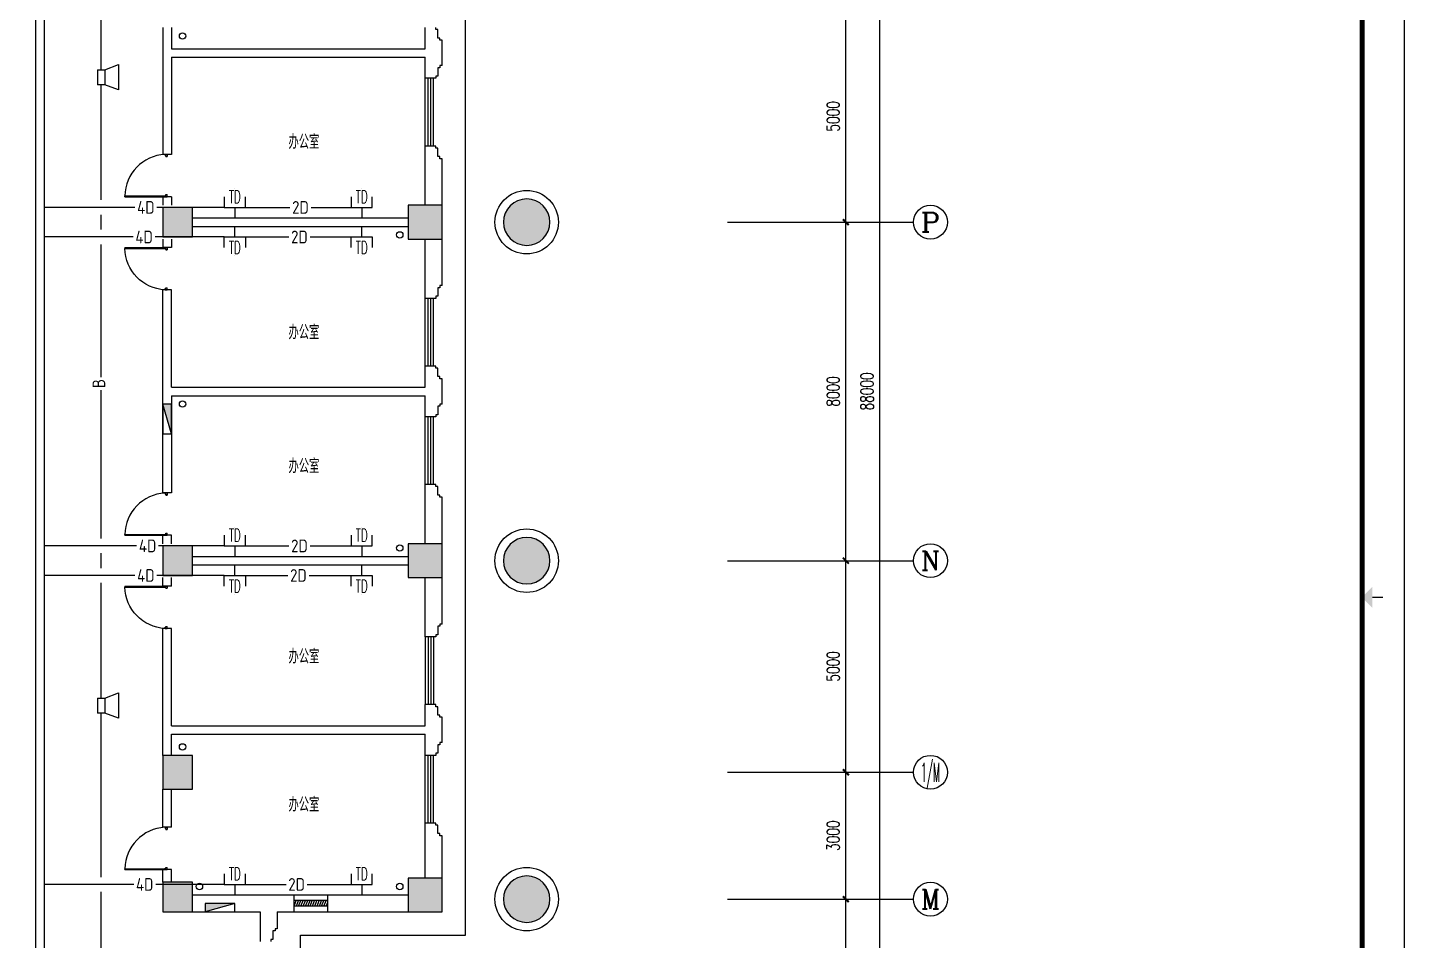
# Model space of a CAD drawing. Extents: x 190999 to 834799, y -200814 to 215286.
# Drawn here: x 718149 to 750699, y -149471 to -127896 of the extents above; entities that cross this region are included whole.
import ezdxf
from ezdxf.enums import TextEntityAlignment as Align

# ---------------------------------------------------------------- set-up
doc = ezdxf.new("R2010")
doc.units = 0
doc.header["$LTSCALE"] = 1000
doc.header["$MEASUREMENT"] = 0
for name, color, linetype in [('00-EQUIP', 3, 'Continuous'), ('00-SIG_TEXT', 7, 'Continuous'), ('00-WIRE-4', 6, 'Continuous'), ('A-墙线', 2, 'Continuous'), ('A-外包装修', 250, 'Continuous'), ('A-外窗', 145, 'Continuous'), ('A-门', 167, 'Continuous'), ('AXIS', 3, 'Continuous'), ('AXIS_TEXT', 7, 'Continuous'), ('COLUMN', 2, 'Continuous'), ('EQUIP_消火栓', 6, 'Continuous'), ('PUB_HATCH', 250, 'Continuous'), ('WALL', 4, 'Continuous'), ('WINDOW', 7, 'Continuous'), ('图框', 189, 'Continuous'), ('房间名称', 7, 'Continuous'), ('桥架', 1, 'Continuous'), ('雨水管', 3, 'Continuous')]:
    doc.layers.add(name, color=color, linetype=linetype)
doc.styles.add('-GBCBIGGBENOR', font='GBENOR.shx', dxfattribs={"bigfont": 'GBCBIG.shx'})
doc.styles.add('_COMPLEX', font='COMPLEX.shx', dxfattribs={"width": 0.5})
doc.styles.add('_TCH_AXIS', font='COMPLEX', dxfattribs={"bigfont": 'GBCBIG'})
doc.styles.add('_TCH_DIM', font='SIMPLEX', dxfattribs={"bigfont": 'GBCBIG'})
doc.styles.add('COMPLEX', font='COMPLEX')
doc.styles.add('DIM_FONT', font='SIMPLEX', dxfattribs={"width": 0.7, "bigfont": 'GBCBIG'})
doc.styles.get("Standard").update_dxf_attribs({"font": 'simhei.ttf'})
doc.dimstyles.new('DIMN', dxfattribs={"dimtxt": 300, "dimasz": 100, "dimexe": 250, "dimexo": 300, "dimgap": 150, "dimtad": 1, "dimdec": 0, "dimzin": 0, "dimdsep": 46, "dimtxsty": 'DIM_FONT', "dimblk": 'ARCHTICK', "dimcen": 0.09, "dimclrt": 7, "dimazin": 2, "dimtfac": 1, "dimtdec": 0, "dimtix": 1, "dimtmove": 2, "dimatfit": 3, "dimfxl": 0, "dimtolj": 1, "dimtzin": 0, "dimarcsym": 0})

# ---------------------------------------------------------------- blocks, each defined once
blk = doc.blocks.new('TJAD_TK_A0')
at = {"layer": '图框'}
blk.add_line((2162, 399.3), (973, 399.3), dxfattribs=at)
at = {"layer": '图框', "const_width": 0.3}
blk.add_lwpolyline([(1567.5, 391.74), (1567.5, 394.24)], dxfattribs=at)
at = {"layer": '图框', "const_width": 1.2}
blk.add_lwpolyline([(2152, -431.7), (2152, 389.3), (998, 389.3), (998, -431.7)], close=True, dxfattribs=at)
at = {"layer": '图框'}
blk.add_solid([(1565, 391.74), (1570, 391.74), (1567.5, 389.24)], dxfattribs=at)
blk = doc.blocks.new('$TwtSys$00000434')
for p, q in [((-0.5, 0.5), (-0.5, -0.5)), ((-0.5, -0.5), (0.5, 0.5)), ((0.5, 0.5), (-0.5, 0.5)), ((0.5, -0.5), (0.5, 0.5)), ((-0.5, -0.5), (0.5, -0.5))]:
    blk.add_line(p, q)
blk.add_solid([(0.5, -0.5), (0.5, 0.5), (-0.5, -0.5)])
blk = doc.blocks.new('m1000')
at = {"layer": 'A-墙线'}
for p, q in [((0, 0), (0, 200)), ((1000, 0), (1000, 200))]:
    blk.add_line(p, q, dxfattribs=at)
at = {"layer": 'A-门'}
for p, q in [((0, 1100), (0, 100)), ((0, 1100), (20, 1100)), ((20, 1100), (20, 150)), ((0, 150), (30, 150)), ((0, 100), (50, 100)), ((30, 150), (30, 130)), ((30, 130), (50, 130)), ((50, 130), (50, 100)), ((950, 130), (950, 100)), ((970, 130), (950, 130)), ((1000, 100), (950, 100)), ((970, 150), (970, 130)), ((1000, 150), (970, 150)), ((1000, 150), (1000, 100))]:
    blk.add_line(p, q, dxfattribs=at)
blk.add_arc((0, 100), 1000, 2.866, 88.854, dxfattribs=at)
blk = doc.blocks.new('$WINLIB2D$00000039')
at = {"color": 0}
for p, q in [((0.5, 0.5), (-0.5, 0.5)), ((-0.5, 0.167), (0.5, 0.167)), ((-0.452, -0.167), (-0.5, 0.084)), ((-0.384, -0.167), (-0.448, 0.167)), ((-0.316, -0.167), (-0.38, 0.167)), ((-0.248, -0.167), (-0.312, 0.167)), ((-0.18, -0.167), (-0.244, 0.167)), ((-0.112, -0.167), (-0.176, 0.167)), ((-0.044, -0.167), (-0.108, 0.167)), ((0.024, -0.167), (-0.04, 0.167)), ((0.092, -0.167), (0.028, 0.167)), ((0.16, -0.167), (0.096, 0.167)), ((0.228, -0.167), (0.164, 0.167)), ((0.296, -0.167), (0.232, 0.167)), ((0.364, -0.167), (0.3, 0.167)), ((0.432, -0.167), (0.368, 0.167)), ((0.5, -0.167), (0.436, 0.167)), ((-0.5, -0.167), (0.5, -0.167)), ((0.5, -0.5), (-0.5, -0.5))]:
    blk.add_line(p, q, dxfattribs=at)
blk = doc.blocks.new('_ArchTick')
at = {"const_width": 0.5}
blk.add_lwpolyline([(-0.7, -0.7), (0.7, 0.7)], dxfattribs=at)
blk = doc.blocks.new('*D806')
at = {"layer": 'AXIS', "color": 0, "lineweight": -2}
for p, q in [((736699, -148496), (737743, -148496)), ((737493, -152496), (737493, -148496)), ((736699, -152496), (737743, -152496))]:
    blk.add_line(p, q, dxfattribs=at)
at = {"layer": 'Defpoints', "color": 0}
for p in [(736399, -148496), (737493, -148496), (736399, -152496)]:
    blk.add_point(p, dxfattribs=at)
at = {"layer": 'AXIS', "color": 0, "lineweight": -2, "xscale": 100, "yscale": 100, "zscale": 100}
for p, rotation in [((737493, -148496), 90), ((737493, -152496), 270)]:
    blk.add_blockref('_ArchTick', p, dxfattribs=dict(at, rotation=rotation))
at = {"layer": 'AXIS', "color": 7, "insert": (737193, -150496), "char_height": 300, "attachment_point": 5, "rotation": 90, "style": 'DIM_FONT'}
blk.add_mtext('\\A1;4000', dxfattribs=at)
blk = doc.blocks.new('*D807')
at = {"layer": 'AXIS', "color": 0, "lineweight": -2}
for p, q in [((736699, -145496), (737743, -145496)), ((737493, -148496), (737493, -145496)), ((736699, -148496), (737743, -148496))]:
    blk.add_line(p, q, dxfattribs=at)
at = {"layer": 'Defpoints', "color": 0}
for p in [(736399, -145496), (737493, -145496), (736399, -148496)]:
    blk.add_point(p, dxfattribs=at)
at = {"layer": 'AXIS', "color": 0, "lineweight": -2, "xscale": 100, "yscale": 100, "zscale": 100}
for p, rotation in [((737493, -145496), 90), ((737493, -148496), 270)]:
    blk.add_blockref('_ArchTick', p, dxfattribs=dict(at, rotation=rotation))
at = {"layer": 'AXIS', "color": 7, "insert": (737193, -146996), "char_height": 300, "attachment_point": 5, "rotation": 90, "style": 'DIM_FONT'}
blk.add_mtext('\\A1;3000', dxfattribs=at)
blk = doc.blocks.new('*D808')
at = {"layer": 'AXIS', "color": 0, "lineweight": -2}
for p, q in [((736699, -140496), (737743, -140496)), ((737493, -145496), (737493, -140496)), ((736699, -145496), (737743, -145496))]:
    blk.add_line(p, q, dxfattribs=at)
at = {"layer": 'Defpoints', "color": 0}
for p in [(736399, -140496), (737493, -140496), (736399, -145496)]:
    blk.add_point(p, dxfattribs=at)
at = {"layer": 'AXIS', "color": 0, "lineweight": -2, "xscale": 100, "yscale": 100, "zscale": 100}
for p, rotation in [((737493, -140496), 90), ((737493, -145496), 270)]:
    blk.add_blockref('_ArchTick', p, dxfattribs=dict(at, rotation=rotation))
at = {"layer": 'AXIS', "color": 7, "insert": (737193, -142996), "char_height": 300, "attachment_point": 5, "rotation": 90, "style": 'DIM_FONT'}
blk.add_mtext('\\A1;5000', dxfattribs=at)
blk = doc.blocks.new('*D809')
at = {"layer": 'AXIS', "color": 0, "lineweight": -2}
for p, q in [((736699, -132496), (737743, -132496)), ((737493, -140496), (737493, -132496)), ((736699, -140496), (737743, -140496))]:
    blk.add_line(p, q, dxfattribs=at)
at = {"layer": 'Defpoints', "color": 0}
for p in [(736399, -132496), (737493, -132496), (736399, -140496)]:
    blk.add_point(p, dxfattribs=at)
at = {"layer": 'AXIS', "color": 0, "lineweight": -2, "xscale": 100, "yscale": 100, "zscale": 100}
for p, rotation in [((737493, -132496), 90), ((737493, -140496), 270)]:
    blk.add_blockref('_ArchTick', p, dxfattribs=dict(at, rotation=rotation))
at = {"layer": 'AXIS', "color": 7, "insert": (737193, -136496), "char_height": 300, "attachment_point": 5, "rotation": 90, "style": 'DIM_FONT'}
blk.add_mtext('\\A1;8000', dxfattribs=at)
blk = doc.blocks.new('*D810')
at = {"layer": 'AXIS', "color": 0, "lineweight": -2}
for p, q in [((736699, -127496), (737743, -127496)), ((737493, -132496), (737493, -127496)), ((736699, -132496), (737743, -132496))]:
    blk.add_line(p, q, dxfattribs=at)
at = {"layer": 'Defpoints', "color": 0}
for p in [(736399, -127496), (737493, -127496), (736399, -132496)]:
    blk.add_point(p, dxfattribs=at)
at = {"layer": 'AXIS', "color": 0, "lineweight": -2, "xscale": 100, "yscale": 100, "zscale": 100}
for p, rotation in [((737493, -127496), 90), ((737493, -132496), 270)]:
    blk.add_blockref('_ArchTick', p, dxfattribs=dict(at, rotation=rotation))
at = {"layer": 'AXIS', "color": 7, "insert": (737193, -129996), "char_height": 300, "attachment_point": 5, "rotation": 90, "style": 'DIM_FONT'}
blk.add_mtext('\\A1;5000', dxfattribs=at)
blk = doc.blocks.new('*D823')
at = {"layer": 'AXIS', "color": 0, "lineweight": -2}
for p, q in [((736699, -92496), (738543, -92496)), ((738293, -180496), (738293, -92496)), ((736699, -180496), (738543, -180496))]:
    blk.add_line(p, q, dxfattribs=at)
at = {"layer": 'Defpoints', "color": 0}
for p in [(736399, -92496), (738293, -92496), (736399, -180496)]:
    blk.add_point(p, dxfattribs=at)
at = {"layer": 'AXIS', "color": 0, "lineweight": -2, "xscale": 100, "yscale": 100, "zscale": 100}
for p, rotation in [((738293, -92496), 90), ((738293, -180496), 270)]:
    blk.add_blockref('_ArchTick', p, dxfattribs=dict(at, rotation=rotation))
at = {"layer": 'AXIS', "color": 7, "insert": (737993, -136496), "char_height": 300, "attachment_point": 5, "rotation": 90, "style": 'DIM_FONT'}
blk.add_mtext('\\A1;88000', dxfattribs=at)
blk = doc.blocks.new('_AXISO')
blk.add_circle((0, 0), 0.5)
at = {"layer": 'AXIS_TEXT', "style": 'COMPLEX', "width": 1.041667}
blk.add_attdef('A', text='', height=0.56, dxfattribs=at).set_placement((-0.25, -0.28), (0.25, -0.28), align=Align.FIT)
blk = doc.blocks.new('_LINKPT1')
at = {"color": 0}
blk.add_line((0, 0), (0, 0), dxfattribs=at)
blk = doc.blocks.new('IO37IMB6')
for p, q in [((-0.5, 0.499), (-0.5, 0.999)), ((0.5, 0.999), (0.5, 0.499)), ((0.5, 0.499), (-0.5, 0.499)), ((0, 0.5), (0, 0))]:
    blk.add_line(p, q)
at = {"xscale": 0.002, "yscale": 0.002, "zscale": 0.002}
for p in [(0, 1.384), (-0.5, 0.499), (0, 0), (0.5, 0.499)]:
    blk.add_blockref('_LINKPT1', p, dxfattribs=at)
at = {"style": '_COMPLEX', "width": 0.6, "flags": 8}
blk.add_attdef('$TEXT$', text='', height=0.6, dxfattribs=at).set_placement((0, 1), align=Align.MIDDLE_CENTER)
at = {"flags": 9}
blk.add_attdef('A', (0, 0), '', height=0.00002, dxfattribs=at)
blk = doc.blocks.new('OS28WV87')
for p, q in [((0, 0.35), (0, -0.35)), ((0, 0.35), (0.35, 0.35)), ((0.35, 0.35), (1, 0.6)), ((0.35, 0.35), (0.35, -0.35)), ((1, 0.6), (1, -0.6)), ((0.35, -0.35), (0, -0.35)), ((1, -0.6), (0.35, -0.35))]:
    blk.add_line(p, q)
at = {"xscale": 0.002, "yscale": 0.002, "zscale": 0.002}
for p in [(0, 0), (0.175, 0.35), (1, 0), (0.175, -0.35)]:
    blk.add_blockref('_LINKPT1', p, dxfattribs=at)
at = {"flags": 9}
blk.add_attdef('A', (0, 0), '', height=0.00002, dxfattribs=at)

msp = doc.modelspace()

# ---------------------------------------------------------------- hatches: boundary and pattern name
at = {"layer": 'PUB_HATCH'}
for points in [[(721348.5, -132846.3), (722048.5, -132846.3), (722048.5, -132146.3), (721348.5, -132146.3)], [(727148.5, -132896.3), (727948.5, -132896.3), (727948.5, -132096.3), (727148.5, -132096.3)], [(730498.5, -132496.3, 1), (729398.5, -132496.3, 1)], [(730498.5, -140496.3, 1), (729398.5, -140496.3, 1)], [(721348.5, -140146.3), (721348.5, -140846.3), (722048.5, -140846.3), (722048.5, -140146.3)], [(727148.5, -140096.3), (727148.5, -140896.3), (727948.5, -140896.3), (727948.5, -140096.3)], [(721348.5, -145096.3), (721348.5, -145896.3), (722048.5, -145896.3), (722048.5, -145096.3)], [(721348.5, -148096.3), (721348.5, -148796.3), (722048.5, -148796.3), (722048.5, -148096.3)], [(727148.5, -147996.3), (727148.5, -148796.3), (727948.5, -148796.3), (727948.5, -147996.3)], [(730498.5, -148496.3, 1), (729398.5, -148496.3, 1)]]:
    msp.add_hatch(color=256, dxfattribs=at).paths.add_polyline_path(points)

# ---------------------------------------------------------------- linework, layer by layer
at = {"layer": '00-WIRE-4'}
for p, q in [((719886, -128896.3), (719886, -125020.8)), ((719886, -131971.8), (719886, -129246.3)), ((720686, -132146.8), (718548.5, -132146.8)), ((722798.5, -132146.8), (721205.2, -132146.8)), ((723298.5, -132146.8), (724349.3, -132146.8)), ((724849.9, -132146.8), (725798.5, -132146.8)), ((719886, -132670.8), (719886, -132321.8)), ((720644.1, -132845.8), (718548.5, -132845.8)), ((719886, -136157.5), (719886, -133020.8)), ((722798.5, -132845.8), (721163.3, -132845.8)), ((723298.5, -132845.8), (724325.4, -132845.8)), ((724826, -132845.8), (725798.5, -132845.8)), ((719886, -139971.8), (719886, -136462.5)), ((720727.9, -140146.8), (718548.5, -140146.8)), ((722798.5, -140146.8), (721247.2, -140146.8)), ((723298.5, -140146.8), (724325.6, -140146.8)), ((724826.2, -140146.8), (725798.5, -140146.8)), ((719886, -140670.8), (719886, -140321.8)), ((720686, -140845.8), (718548.5, -140845.8)), ((722798.5, -140845.8), (721205.2, -140845.8)), ((723298.5, -140845.8), (724301.7, -140845.8)), ((724802.3, -140845.8), (725798.5, -140845.8)), ((719886, -143746.3), (719886, -141020.8)), ((719886, -147971.8), (719886, -144096.3)), ((720658.7, -148146.8), (718548.5, -148146.8)), ((719886, -151061.2), (719886, -148321.8)), ((722798.5, -148146.8), (721177.9, -148146.8)), ((723298.5, -148146.8), (724259.3, -148146.8)), ((724759.9, -148146.8), (725798.5, -148146.8))]:
    msp.add_line(p, q, dxfattribs=at)
at = {"layer": 'A-墙线'}
for p, q in [((721348.5, -127896.3), (721348.5, -130896.3)), ((721548.5, -127896.3), (721548.5, -128396.3)), ((727548.5, -128396.3), (727548.5, -127896.3)), ((727798.5, -127946.3), (727798.5, -127896.3)), ((727848.5, -127946.3), (727798.5, -127946.3)), ((727848.5, -128146.3), (727848.5, -127946.3)), ((727898.5, -128146.3), (727848.5, -128146.3)), ((727898.5, -128196.3), (727898.5, -128146.3)), ((727948.5, -128196.3), (727898.5, -128196.3)), ((727948.5, -128796.3), (727948.5, -128196.3)), ((721548.5, -128396.3), (727548.5, -128396.3)), ((721548.5, -128596.3), (727548.5, -128596.3)), ((721548.5, -128596.3), (721548.5, -130896.3)), ((727548.5, -129096.3), (727548.5, -128596.3)), ((727898.5, -128846.3), (727848.5, -128846.3)), ((727848.5, -128846.3), (727848.5, -129046.3)), ((727948.5, -128796.3), (727898.5, -128796.3)), ((727898.5, -128796.3), (727898.5, -128846.3)), ((727798.5, -129096.3), (727548.5, -129096.3)), ((727798.5, -129046.3), (727798.5, -129096.3)), ((727848.5, -129046.3), (727798.5, -129046.3)), ((727548.5, -132096.3), (727548.5, -130696.3)), ((727798.5, -130696.3), (727548.5, -130696.3)), ((727798.5, -130746.3), (727798.5, -130696.3)), ((727848.5, -130746.3), (727798.5, -130746.3)), ((727848.5, -130946.3), (727848.5, -130746.3)), ((727898.5, -130946.3), (727848.5, -130946.3)), ((727898.5, -130996.3), (727898.5, -130946.3)), ((727948.5, -130996.3), (727898.5, -130996.3)), ((727948.5, -132096.3), (727948.5, -130996.3)), ((721348.5, -131896.3), (721348.5, -132096.3)), ((721548.5, -131896.3), (721548.5, -132096.3)), ((722048.5, -132396.3), (727148.5, -132396.3)), ((722048.5, -132596.3), (727148.5, -132596.3)), ((721348.5, -132896.3), (721348.5, -133096.3)), ((721548.5, -132896.3), (721548.5, -133096.3)), ((727548.5, -134296.3), (727548.5, -132896.3)), ((727948.5, -133996.3), (727948.5, -132896.3)), ((721348.5, -138896.3), (721348.5, -134096.3)), ((721548.5, -136396.3), (721548.5, -134096.3)), ((727898.5, -134046.3), (727848.5, -134046.3)), ((727848.5, -134046.3), (727848.5, -134246.3)), ((727948.5, -133996.3), (727898.5, -133996.3)), ((727898.5, -133996.3), (727898.5, -134046.3)), ((727798.5, -134296.3), (727548.5, -134296.3)), ((727798.5, -134246.3), (727798.5, -134296.3)), ((727848.5, -134246.3), (727798.5, -134246.3)), ((727548.5, -136396.3), (727548.5, -135896.3)), ((727798.5, -135896.3), (727548.5, -135896.3)), ((727798.5, -135946.3), (727798.5, -135896.3)), ((727848.5, -135946.3), (727798.5, -135946.3)), ((727848.5, -136146.3), (727848.5, -135946.3)), ((727898.5, -136146.3), (727848.5, -136146.3)), ((727898.5, -136196.3), (727898.5, -136146.3)), ((727948.5, -136196.3), (727898.5, -136196.3)), ((727948.5, -136796.3), (727948.5, -136196.3)), ((721548.5, -136396.3), (727548.5, -136396.3)), ((721548.5, -136596.3), (727548.5, -136596.3)), ((721548.5, -136596.3), (721548.5, -138896.3)), ((727548.5, -137096.3), (727548.5, -136596.3)), ((727898.5, -136846.3), (727848.5, -136846.3)), ((727848.5, -136846.3), (727848.5, -137046.3)), ((727948.5, -136796.3), (727898.5, -136796.3)), ((727898.5, -136796.3), (727898.5, -136846.3)), ((727798.5, -137096.3), (727548.5, -137096.3)), ((727798.5, -137046.3), (727798.5, -137096.3)), ((727848.5, -137046.3), (727798.5, -137046.3)), ((727548.5, -140096.3), (727548.5, -138696.3)), ((727798.5, -138696.3), (727548.5, -138696.3)), ((727798.5, -138746.3), (727798.5, -138696.3)), ((727848.5, -138746.3), (727798.5, -138746.3)), ((727848.5, -138946.3), (727848.5, -138746.3)), ((727898.5, -138946.3), (727848.5, -138946.3)), ((727898.5, -138996.3), (727898.5, -138946.3)), ((727948.5, -138996.3), (727898.5, -138996.3)), ((727948.5, -140096.3), (727948.5, -138996.3)), ((721348.5, -140096.3), (721348.5, -139896.3)), ((721548.5, -140096.3), (721548.5, -139896.3)), ((722048.5, -140396.3), (727148.5, -140396.3)), ((722048.5, -140596.3), (727148.5, -140596.3)), ((721348.5, -141096.3), (721348.5, -140896.3)), ((721548.5, -141096.3), (721548.5, -140896.3)), ((727548.5, -142296.3), (727548.5, -140896.3)), ((727948.5, -141996.3), (727948.5, -140896.3)), ((721348.5, -145096.3), (721348.5, -142096.3)), ((721548.5, -144396.3), (721548.5, -142096.3)), ((727898.5, -142046.3), (727848.5, -142046.3)), ((727848.5, -142046.3), (727848.5, -142246.3)), ((727948.5, -141996.3), (727898.5, -141996.3)), ((727898.5, -141996.3), (727898.5, -142046.3)), ((727798.5, -142296.3), (727548.5, -142296.3)), ((727798.5, -142246.3), (727798.5, -142296.3)), ((727848.5, -142246.3), (727798.5, -142246.3)), ((727548.5, -144396.3), (727548.5, -143896.3)), ((727798.5, -143896.3), (727548.5, -143896.3)), ((727798.5, -143946.3), (727798.5, -143896.3)), ((727848.5, -143946.3), (727798.5, -143946.3)), ((727848.5, -144146.3), (727848.5, -143946.3)), ((727898.5, -144146.3), (727848.5, -144146.3)), ((727898.5, -144196.3), (727898.5, -144146.3)), ((727948.5, -144196.3), (727898.5, -144196.3)), ((727948.5, -144796.3), (727948.5, -144196.3)), ((721548.5, -144396.3), (727548.5, -144396.3)), ((721548.5, -144596.3), (727548.5, -144596.3)), ((721548.5, -145096.3), (721548.5, -144596.3)), ((727548.5, -145096.3), (727548.5, -144596.3)), ((727898.5, -144846.3), (727848.5, -144846.3)), ((727848.5, -144846.3), (727848.5, -145046.3)), ((727948.5, -144796.3), (727898.5, -144796.3)), ((727898.5, -144796.3), (727898.5, -144846.3)), ((727798.5, -145096.3), (727548.5, -145096.3)), ((727798.5, -145046.3), (727798.5, -145096.3)), ((727848.5, -145046.3), (727798.5, -145046.3)), ((721348.5, -146796.3), (721348.5, -145896.3)), ((721548.5, -146796.3), (721548.5, -145896.3)), ((727548.5, -147996.3), (727548.5, -146696.3)), ((727798.5, -146696.3), (727548.5, -146696.3)), ((727798.5, -146746.3), (727798.5, -146696.3)), ((727848.5, -146746.3), (727798.5, -146746.3)), ((727848.5, -146946.3), (727848.5, -146746.3)), ((727898.5, -146946.3), (727848.5, -146946.3)), ((727898.5, -146996.3), (727898.5, -146946.3)), ((727948.5, -146996.3), (727898.5, -146996.3)), ((727948.5, -147996.3), (727948.5, -146996.3)), ((721348.5, -148096.3), (721348.5, -147796.3)), ((721548.5, -148096.3), (721548.5, -147796.3)), ((722048.5, -148396.3), (724448.5, -148396.3)), ((725248.5, -148396.3), (727148.5, -148396.3)), ((722048.5, -148796.3), (723648.5, -148796.3)), ((723648.5, -148796.3), (723648.5, -149496.3)), ((724048.5, -148796.3), (724048.5, -149196.3)), ((724048.5, -148796.3), (724448.5, -148796.3)), ((725248.5, -148796.3), (727148.5, -148796.3)), ((723998.5, -149246.3), (723948.5, -149246.3)), ((723948.5, -149246.3), (723948.5, -149446.3)), ((724048.5, -149196.3), (723998.5, -149196.3)), ((723998.5, -149196.3), (723998.5, -149246.3)), ((723898.5, -149446.3), (723898.5, -149496.3)), ((723948.5, -149446.3), (723898.5, -149446.3))]:
    msp.add_line(p, q, dxfattribs=at)
at = {"layer": 'A-外包装修'}
for p, q in [((728498.5, -149346.3), (728498.5, -123646.3)), ((724598.5, -149346.3), (728498.5, -149346.3)), ((724598.5, -150746.1), (724598.5, -149346.3))]:
    msp.add_line(p, q, dxfattribs=at)
for centre in [(729948.5, -132496.3), (729948.5, -140496.3), (729948.5, -148496.3)]:
    msp.add_circle(centre, 750, dxfattribs=at)
at = {"layer": 'A-外窗'}
for p, q in [((727548.5, -130696.3), (727548.5, -129096.3)), ((727618.5, -130696.3), (727618.5, -129096.3)), ((727678.5, -130696.3), (727678.5, -129096.3)), ((727748.5, -130696.3), (727748.5, -129096.3)), ((727548.5, -135896.3), (727548.5, -134296.3)), ((727618.5, -135896.3), (727618.5, -134296.3)), ((727678.5, -135896.3), (727678.5, -134296.3)), ((727748.5, -135896.3), (727748.5, -134296.3)), ((727548.5, -138696.3), (727548.5, -137096.3)), ((727618.5, -138696.3), (727618.5, -137096.3)), ((727678.5, -138696.3), (727678.5, -137096.3)), ((727748.5, -138696.3), (727748.5, -137096.3)), ((727548.5, -142296.3), (727548.5, -143896.3)), ((727618.5, -142296.3), (727618.5, -143896.3)), ((727678.5, -142296.3), (727678.5, -143896.3)), ((727748.5, -142296.3), (727748.5, -143896.3)), ((727548.5, -146696.3), (727548.5, -145096.3)), ((727618.5, -146696.3), (727618.5, -145096.3)), ((727678.5, -146696.3), (727678.5, -145096.3)), ((727748.5, -146696.3), (727748.5, -145096.3))]:
    msp.add_line(p, q, dxfattribs=at)
at = {"layer": 'AXIS'}
for p, q in [((734698.5, -132496.3), (739093, -132496.3)), ((734698.5, -140496.3), (739093, -140496.3)), ((734698.5, -145496.3), (739093, -145496.3)), ((734698.5, -148496.3), (739093, -148496.3))]:
    msp.add_line(p, q, dxfattribs=at)
at = {"layer": 'COLUMN'}
for p, q in [((722048.5, -132146.3), (721348.5, -132146.3)), ((721348.5, -132146.3), (721348.5, -132846.3)), ((722048.5, -132846.3), (722048.5, -132146.3)), ((727948.5, -132096.3), (727148.5, -132096.3)), ((727148.5, -132096.3), (727148.5, -132896.3)), ((727948.5, -132896.3), (727948.5, -132096.3)), ((721348.5, -132846.3), (722048.5, -132846.3)), ((727148.5, -132896.3), (727948.5, -132896.3)), ((721348.5, -140146.3), (721348.5, -140846.3)), ((722048.5, -140146.3), (721348.5, -140146.3)), ((722048.5, -140846.3), (722048.5, -140146.3)), ((727148.5, -140096.3), (727148.5, -140896.3)), ((727948.5, -140096.3), (727148.5, -140096.3)), ((727948.5, -140896.3), (727948.5, -140096.3)), ((721348.5, -140846.3), (722048.5, -140846.3)), ((727148.5, -140896.3), (727948.5, -140896.3)), ((721348.5, -145096.3), (721348.5, -145896.3)), ((722048.5, -145096.3), (721348.5, -145096.3)), ((722048.5, -145896.3), (722048.5, -145096.3)), ((721348.5, -145896.3), (722048.5, -145896.3)), ((721348.5, -148096.3), (721348.5, -148796.3)), ((722048.5, -148096.3), (721348.5, -148096.3)), ((722048.5, -148796.3), (722048.5, -148096.3)), ((727148.5, -147996.3), (727148.5, -148796.3)), ((727948.5, -147996.3), (727148.5, -147996.3)), ((727948.5, -148796.3), (727948.5, -147996.3)), ((721348.5, -148796.3), (722048.5, -148796.3)), ((727148.5, -148796.3), (727948.5, -148796.3))]:
    msp.add_line(p, q, dxfattribs=at)
for centre, start, end in [((729948.5, -132496.3), 0, 180), ((729948.5, -132496.3), 180, 0), ((729948.5, -140496.3), 0, 180), ((729948.5, -140496.3), 180, 0), ((729948.5, -148496.3), 0, 180), ((729948.5, -148496.3), 180, 0)]:
    msp.add_arc(centre, 550, start, end, dxfattribs=at)
at = {"layer": 'WALL'}
for p, q in [((724448.5, -148796.3), (724448.5, -148396.3)), ((725248.5, -148796.3), (725248.5, -148396.3))]:
    msp.add_line(p, q, dxfattribs=at)
at = {"layer": '桥架'}
for p, q in [((718548.5, -165796.3), (718548.5, -114796.3)), ((718348.5, -153196.3), (718348.5, -119796.3))]:
    msp.add_line(p, q, dxfattribs=at)
at = {"layer": '雨水管'}
for centre in [(721812.9, -128096.3), (726948.5, -132796.3), (721812.9, -136793.7), (726948.5, -140196.3), (721812.9, -144896.3), (722212.9, -148196.3), (726948.5, -148196.3)]:
    msp.add_circle(centre, 75, dxfattribs=at)

# ---------------------------------------------------------------- block references
at = {"layer": '00-EQUIP', "xscale": 500, "yscale": 500, "zscale": 500}
for p in [(719798.5, -129071.3), (719798.5, -143921.3)]:
    msp.add_blockref('OS28WV87', p, dxfattribs=at)
at = {"layer": '00-EQUIP'}
ref = msp.add_blockref('IO37IMB6', (723048.5, -132396.3), dxfattribs=dict(at, xscale=-500, yscale=500, zscale=500))
ref.add_attrib('$TEXT$', 'TD', dxfattribs={"layer": '0', "height": 300, "style": '_COMPLEX', "width": 0.6, "flags": 8}).set_placement((723048.5, -131896.3), align=Align.MIDDLE_CENTER)
ref = msp.add_blockref('IO37IMB6', (726048.5, -132396.3), dxfattribs=dict(at, xscale=-500, yscale=500, zscale=500))
ref.add_attrib('$TEXT$', 'TD', dxfattribs={"layer": '0', "height": 300, "style": '_COMPLEX', "width": 0.6, "flags": 8}).set_placement((726048.5, -131896.3), align=Align.MIDDLE_CENTER)
ref = msp.add_blockref('IO37IMB6', (723048.5, -132596.3), dxfattribs=dict(at, xscale=500, yscale=500, zscale=500, rotation=180))
ref.add_attrib('$TEXT$', 'TD', dxfattribs={"layer": '0', "height": 300, "style": '_COMPLEX', "width": 0.6, "flags": 8}).set_placement((723048.5, -133096.3), align=Align.MIDDLE_CENTER)
ref = msp.add_blockref('IO37IMB6', (726048.5, -132596.3), dxfattribs=dict(at, xscale=500, yscale=500, zscale=500, rotation=180))
ref.add_attrib('$TEXT$', 'TD', dxfattribs={"layer": '0', "height": 300, "style": '_COMPLEX', "width": 0.6, "flags": 8}).set_placement((726048.5, -133096.3), align=Align.MIDDLE_CENTER)
ref = msp.add_blockref('IO37IMB6', (723048.5, -140396.3), dxfattribs=dict(at, xscale=-500, yscale=500, zscale=500))
ref.add_attrib('$TEXT$', 'TD', dxfattribs={"layer": '0', "height": 300, "style": '_COMPLEX', "width": 0.6, "flags": 8}).set_placement((723048.5, -139896.3), align=Align.MIDDLE_CENTER)
ref = msp.add_blockref('IO37IMB6', (726048.5, -140396.3), dxfattribs=dict(at, xscale=-500, yscale=500, zscale=500))
ref.add_attrib('$TEXT$', 'TD', dxfattribs={"layer": '0', "height": 300, "style": '_COMPLEX', "width": 0.6, "flags": 8}).set_placement((726048.5, -139896.3), align=Align.MIDDLE_CENTER)
ref = msp.add_blockref('IO37IMB6', (723048.5, -140596.3), dxfattribs=dict(at, xscale=500, yscale=500, zscale=500, rotation=180))
ref.add_attrib('$TEXT$', 'TD', dxfattribs={"layer": '0', "height": 300, "style": '_COMPLEX', "width": 0.6, "flags": 8}).set_placement((723048.5, -141096.3), align=Align.MIDDLE_CENTER)
ref = msp.add_blockref('IO37IMB6', (726048.5, -140596.3), dxfattribs=dict(at, xscale=500, yscale=500, zscale=500, rotation=180))
ref.add_attrib('$TEXT$', 'TD', dxfattribs={"layer": '0', "height": 300, "style": '_COMPLEX', "width": 0.6, "flags": 8}).set_placement((726048.5, -141096.3), align=Align.MIDDLE_CENTER)
ref = msp.add_blockref('IO37IMB6', (723048.5, -148396.3), dxfattribs=dict(at, xscale=-500, yscale=500, zscale=500))
ref.add_attrib('$TEXT$', 'TD', dxfattribs={"layer": '0', "height": 300, "style": '_COMPLEX', "width": 0.6, "flags": 8}).set_placement((723048.5, -147896.3), align=Align.MIDDLE_CENTER)
ref = msp.add_blockref('IO37IMB6', (726048.5, -148396.3), dxfattribs=dict(at, xscale=-500, yscale=500, zscale=500))
ref.add_attrib('$TEXT$', 'TD', dxfattribs={"layer": '0', "height": 300, "style": '_COMPLEX', "width": 0.6, "flags": 8}).set_placement((726048.5, -147896.3), align=Align.MIDDLE_CENTER)
at = {"layer": 'A-门', "rotation": 90}
for p in [(721548.5, -131894.3), (721548.5, -139896.3), (721548.5, -147796.3)]:
    msp.add_blockref('m1000', p, dxfattribs=at)
at = {"layer": 'A-门', "xscale": -1, "rotation": 90}
for p in [(721548.5, -133096.3), (721548.5, -141098.3)]:
    msp.add_blockref('m1000', p, dxfattribs=at)
at = {"layer": 'AXIS'}
ref = msp.add_blockref('_AXISO', (739493, -132496.3), dxfattribs=dict(at, xscale=800, yscale=800, zscale=800))
ref.add_attrib('A', 'P', dxfattribs={"layer": 'AXIS_TEXT', "height": 452.5, "style": '_TCH_AXIS', "width": 1.235294}).set_placement((739266.7, -132722.6), (739719.3, -132722.6), align=Align.FIT)
ref = msp.add_blockref('_AXISO', (739493, -140496.3), dxfattribs=dict(at, xscale=800, yscale=800, zscale=800))
ref.add_attrib('A', 'N', dxfattribs={"layer": 'AXIS_TEXT', "height": 452.5, "style": '_TCH_AXIS', "width": 1.105263}).set_placement((739266.7, -140722.6), (739719.3, -140722.6), align=Align.FIT)
ref = msp.add_blockref('_AXISO', (739493, -145496.3), dxfattribs=dict(at, xscale=800, yscale=800, zscale=800))
ref.add_attrib('A', '1/M', dxfattribs={"layer": 'AXIS_TEXT', "height": 452.55, "style": '_TCH_AXIS', "width": 0.362069}).set_placement((739266.7, -145722.6), (739719.3, -145722.6), align=Align.FIT)
ref = msp.add_blockref('_AXISO', (739493, -148496.3), dxfattribs=dict(at, xscale=800, yscale=800, zscale=800))
ref.add_attrib('A', 'M', dxfattribs={"layer": 'AXIS_TEXT', "height": 452.5, "style": '_TCH_AXIS'}).set_placement((739266.7, -148722.6), (739719.3, -148722.6), align=Align.FIT)
at = {"layer": 'EQUIP_消火栓', "xscale": 700, "yscale": 200, "zscale": 700}
for p, rotation in [((721448.5, -137146.3), 90), ((722698.5, -148696.3), 180)]:
    msp.add_blockref('$TwtSys$00000434', p, dxfattribs=dict(at, rotation=rotation))
at = {"layer": 'WINDOW', "xscale": 800, "yscale": -400, "zscale": 800, "rotation": 180}
msp.add_blockref('$WINLIB2D$00000039', (724848.5, -148596.3), dxfattribs=at)
at = {"layer": '图框', "xscale": 100, "yscale": 100, "zscale": 100, "rotation": 270}
msp.add_blockref('TJAD_TK_A0', (710768.8, 15386.5), dxfattribs=at)

# ---------------------------------------------------------------- texts
at = {"layer": '00-SIG_TEXT', "style": '-GBCBIGGBENOR'}
for s, p in [('4D', (720945.6, -132146.8)), ('2D', (724599.6, -132146.8)), ('4D', (720903.7, -132845.8)), ('2D', (724575.7, -132845.8)), ('4D', (720987.6, -140146.8)), ('2D', (724575.9, -140146.8)), ('4D', (720945.6, -140845.8)), ('2D', (724552, -140845.8)), ('4D', (720918.3, -148146.8)), ('2D', (724509.6, -148146.8))]:
    msp.add_text(s, height=300, dxfattribs=at).set_placement(p, align=Align.MIDDLE_CENTER)
msp.add_text('B', height=300, rotation=90, dxfattribs=at).set_placement((719836, -136310), align=Align.MIDDLE_CENTER)
at = {"layer": '房间名称', "style": '_TCH_DIM'}
for p in [(724318.1, -130764.7), (724318.1, -135264.7), (724318.1, -138427.9), (724318.1, -142927.9), (724318.1, -146427.9)]:
    msp.add_text('办公室', height=337.59, dxfattribs=at).set_placement(p)

# ---------------------------------------------------------------- dimensions: what is measured, and where the dimension line sits
at = {"layer": 'AXIS'}
for p1, p2, distance, picture, middle in [((736398.5, -180496.3), (736398.5, -92496.3), -1894.4, '*D823', (737993, -136496.3)), ((736398.5, -132496.3), (736398.5, -127496.3), -1094.4, '*D810', (737193, -129996.3)), ((736398.5, -140496.3), (736398.5, -132496.3), -1094.4, '*D809', (737193, -136496.3)), ((736398.5, -145496.3), (736398.5, -140496.3), -1094.4, '*D808', (737193, -142996.3)), ((736398.5, -148496.3), (736398.5, -145496.3), -1094.4, '*D807', (737193, -146996.3)), ((736398.5, -152496.3), (736398.5, -148496.3), -1094.4, '*D806', (737193, -150496.3))]:
    dim = msp.add_aligned_dim(p1=p1, p2=p2, distance=distance, dimstyle='DIMN', dxfattribs=at)
    dim.commit()
    dim.dimension.update_dxf_attribs({"geometry": picture, "text_midpoint": middle})

doc.saveas('drawing.dxf')
